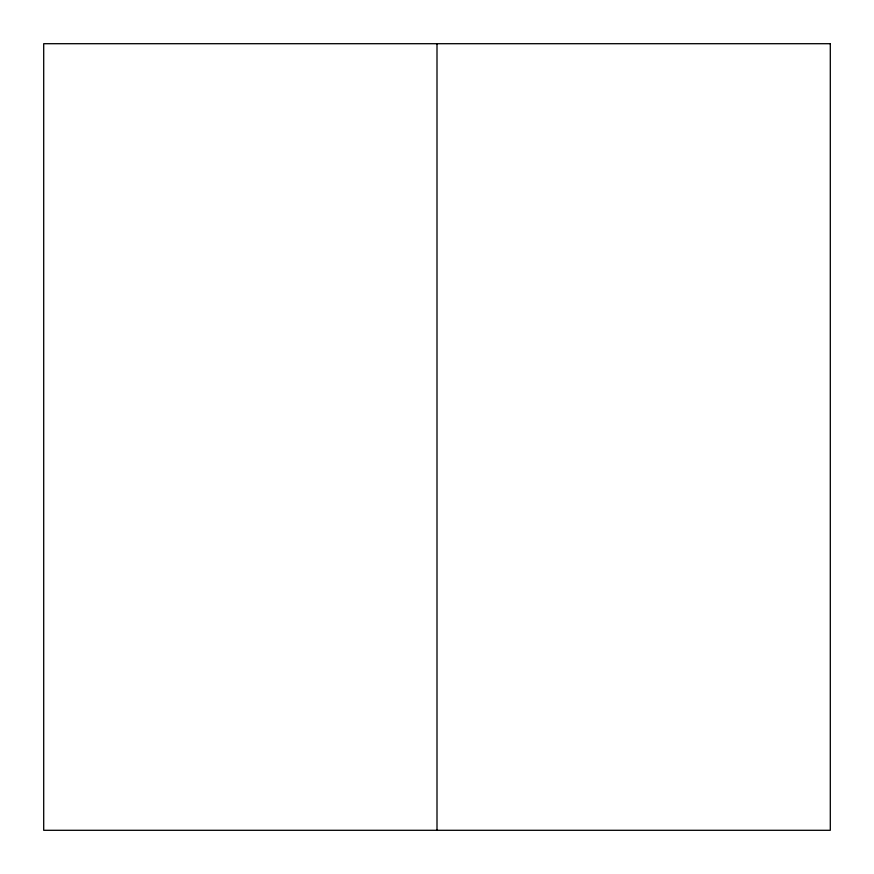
<?xml version="1.0" encoding="UTF-8"?>
<svg xmlns="http://www.w3.org/2000/svg" width="874" height="874" viewBox="0 0 874 874"><rect width="100%" height="100%" fill="white"/><g stroke="black" fill="none" stroke-linecap="round" stroke-linejoin="round"><path stroke-width="1.31" d="M437 43.7L437 830.3M830.3 43.7L43.7 43.7L43.7 830.3L830.3 830.3L830.3 43.7"/></g></svg>
